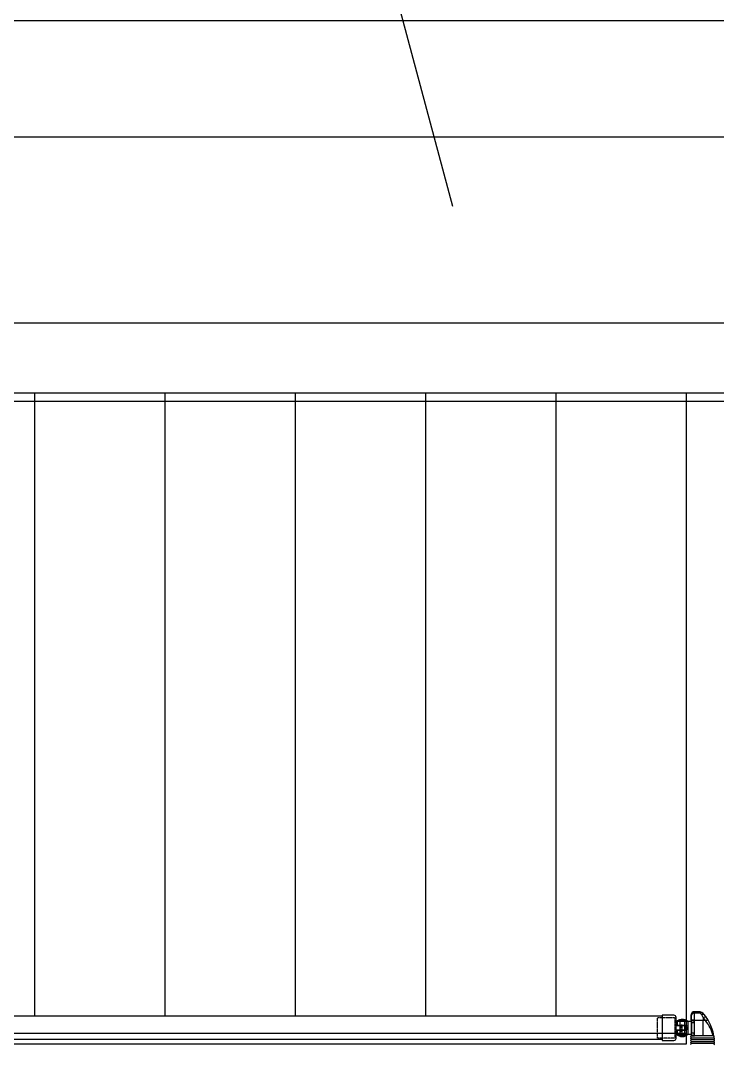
# Model space of a CAD drawing. Header units: millimetres. Extents: x -38475 to 94728, y -31127 to 90245.
# Drawn here: x 70475 to 71973, y 21594 to 23795 of the extents above; entities that cross this region are included whole.
import ezdxf

# ---------------------------------------------------------------- set-up
doc = ezdxf.new("R2010")
doc.units = ezdxf.units.MM
doc.linetypes.add('xr_plan$0$AXR-B3F$0$HIDDEN', pattern=[0.375, 0.25, -0.125])
doc.layers.add('e-plan', color=9, linetype='Continuous')

# ---------------------------------------------------------------- blocks, each defined once
blk = doc.blocks.new('xr_plan$0$AXR-B3F$0$A$C4A476E5C')
at = {"layer": 'e-plan'}
for points in [[(-8.5, 14.5), (22.5, 14.5), (22.5, 5.2), (4.5, 5.2), (4.5, -5.2), (22.5, -5.2), (22.5, -14.5), (-8.5, -14.5), (-8.5, -17), (-12.5, -17), (-12.5, -10.5), (-7.5, -10.5), (-7.5, 0), (-7.5, 10.5), (-12.5, 10.5), (-12.5, 17), (-8.5, 17), (-8.5, 14.5), (-8.5, 17)], [(0, -14.5), (0, 14.5)], [(22.8, 14.5), (1.2, 14.5)], [(4.5, 5), (25.5, 5)], [(22.8, -14.5), (1.2, -14.5)], [(25.5, -5), (4.5, -5)]]:
    blk.add_lwpolyline(points, dxfattribs=at)
for points in [[(22.8, 14.5), (22.8, 14.7, 0.414214), (21.5, 16), (2.5, 16, 0.414214), (1.2, 14.7), (1.2, 14.5)], [(20.2, 16, 0.306902), (19.4, 17.2, 0.108318), (12, 18.5, 0.10812), (4.6, 17.2, 0.306686), (3.8, 16)], [(22.8, -14.5), (22.8, -14.7, -0.414214), (21.5, -16), (2.5, -16, -0.414214), (1.2, -14.7), (1.2, -14.5)], [(20.2, -16, -0.306902), (19.4, -17.2, -0.108318), (12, -18.5, -0.10812), (4.6, -17.2, -0.306686), (3.8, -16)]]:
    blk.add_lwpolyline(points, format="xyb", dxfattribs=at)
at = {"layer": 'e-plan', "linetype": 'xr_plan$0$AXR-B3F$0$HIDDEN', "ltscale": 0.08}
for points in [[(4.5, -5), (2.7, -5), (2.7, 5), (4.5, 5)], [(7, 5.2), (7, 14.5)], [(7, -5), (7, 5)], [(17, 5.2), (17, 14.5)], [(17, -5), (17, 5)], [(7, -14.5), (7, -5.2)], [(17, -14.5), (17, -5.2)]]:
    blk.add_lwpolyline(points, dxfattribs=at)
blk.add_lwpolyline([(7, -5.5), (7.6, -5.5), (7.6, 12.2, -0.414214), (8.9, 13.5), (10.7, 13.5, -0.414214), (12, 12.2), (12, -5.5), (14.3, -5.5), (14.3, 12.2, -0.414214), (15.6, 13.5), (17, 13.5)], format="xyb", dxfattribs=at)
blk = doc.blocks.new('xr_plan$0$AXR-B3F$0$A$C60F43BED')
at = {"layer": 'e-plan'}
blk.add_lwpolyline([(-10.1, 27), (-35.6, 27, 0.414214), (-40.1, 22.5), (-40.1, -22.5, 0.414214), (-35.6, -27), (-10.1, -27)], format="xyb", dxfattribs=at)
blk.add_lwpolyline([(-10.1, -27), (-10.1, 27)], dxfattribs=at)
at = {"layer": 'e-plan', "linetype": 'xr_plan$0$AXR-B3F$0$HIDDEN', "ltscale": 0.08}
for points in [[(-10.1, -22), (-37.5, -22), (-37.5, 22), (-10.1, 22)], [(-10.1, 22), (0, 22), (0, -22), (-10.1, -22)]]:
    blk.add_lwpolyline(points, dxfattribs=at)
blk = doc.blocks.new('Xref-지하2층')
at = {"layer": 'e-plan', "linetype": 'Continuous'}
for p, q in [((51800, 35700), (79000, 35700)), ((71500, 35450), (77000, 35450)), ((71500, 35050), (77000, 35050)), ((71500, 34900), (77000, 34900)), ((74030, 34900), (74030, 33559.9)), ((74310, 34900), (74310, 33559.9)), ((74590, 34900), (74590, 33559.9)), ((74870, 34900), (74870, 33559.9)), ((75150, 34900), (75150, 33559.9)), ((75430, 34900), (75430, 33500)), ((70950, 34882), (77000, 34882)), ((75448.2, 33569.6), (75448.4, 33569.4)), ((75448.2, 33569.6), (75456.2, 33569.6)), ((75456.2, 33569.4), (75448.4, 33569.4)), ((75459.9, 33566.6), (75448.4, 33566.6)), ((75441.2, 33562.6), (75441.2, 33517.5)), ((75441.4, 33562.4), (75441.2, 33562.6)), ((75467.2, 33550.5), (75448.5, 33550.5)), ((75430, 33522.5), (72630, 33522.5)), ((75430, 33522.5), (72630, 33522.5)), ((75430, 33500), (72630, 33500)), ((75430, 33500), (72630, 33500))]:
    blk.add_line(p, q, dxfattribs=at)
at = {"layer": 'e-plan'}
blk.add_line((75430, 33551.2), (75430, 33522.5), dxfattribs=at)
for points in [[(74929, 35300), (73784, 39573.2), (73530.4, 39505.3), (73969.6, 39894.7), (73716, 39826.8), (72571, 44100)], [(75378.5, 33559.9), (73802, 33559.9)], [(75378.5, 33509.9), (73780.3, 33509.9)]]:
    blk.add_lwpolyline(points, dxfattribs=at)
at = {"layer": 'e-plan', "linetype": 'Continuous'}
for points in [[(75448.2, 33569.6, 0), (75447.9, 33569.6, 0), (75447.7, 33569.6, 0), (75447.5, 33569.6, 0), (75447.3, 33569.6, 0), (75447.1, 33569.5, 0), (75446.8, 33569.5, 0), (75446.6, 33569.5, 0), (75446.4, 33569.4, 0), (75446.2, 33569.4, 0), (75446, 33569.3, 0), (75445.8, 33569.2, 0), (75445.6, 33569.1, 0), (75445.4, 33569.1, 0), (75445.2, 33569, 0), (75445, 33568.9, 0), (75444.8, 33568.8, 0), (75444.6, 33568.7, 0), (75444.4, 33568.5, 0), (75444.2, 33568.4, 0), (75444, 33568.3, 0), (75443.9, 33568.2, 0), (75443.7, 33568, 0), (75443.5, 33567.9, 0), (75443.4, 33567.7, 0), (75443.2, 33567.6, 0), (75443, 33567.4, 0), (75442.9, 33567.3, 0), (75442.8, 33567.1, 0), (75442.6, 33566.9, 0), (75442.5, 33566.7, 0), (75442.4, 33566.6, 0), (75442.2, 33566.4, 0), (75442.1, 33566.2, 0), (75442, 33566, 0), (75441.9, 33565.8, 0), (75441.8, 33565.6, 0), (75441.7, 33565.4, 0), (75441.6, 33565.2, 0), (75441.6, 33565, 0), (75441.5, 33564.8, 0), (75441.4, 33564.6, 0), (75441.4, 33564.4, 0), (75441.3, 33564.2, 0), (75441.3, 33563.9, 0), (75441.2, 33563.7, 0), (75441.2, 33563.5, 0), (75441.2, 33563.3, 0), (75441.2, 33563.1, 0), (75441.2, 33562.9, 0)], [(75448.4, 33566.6, 0), (75448.2, 33566.6, 0), (75448, 33566.6, 0), (75447.7, 33566.6, 0), (75447.5, 33566.5, 0), (75447.3, 33566.5, 0), (75447.1, 33566.5, 0), (75446.9, 33566.5, 0), (75446.7, 33566.4, 0), (75446.4, 33566.4, 0), (75446.2, 33566.3, 0), (75446, 33566.3, 0), (75445.8, 33566.2, 0), (75445.6, 33566.2, 0), (75445.4, 33566.1, 0), (75445.2, 33566, 0), (75445, 33565.9, 0), (75444.8, 33565.9, 0), (75444.7, 33565.8, 0), (75444.5, 33565.7, 0), (75444.3, 33565.6, 0), (75444.1, 33565.5, 0), (75443.9, 33565.4, 0), (75443.8, 33565.3, 0), (75443.6, 33565.2, 0), (75443.5, 33565.1, 0), (75443.3, 33565, 0), (75443.2, 33564.9, 0), (75443, 33564.7, 0), (75442.9, 33564.6, 0), (75442.7, 33564.5, 0), (75442.6, 33564.4, 0), (75442.5, 33564.2, 0), (75442.4, 33564.1, 0), (75442.3, 33564, 0), (75442.2, 33563.8, 0), (75442.1, 33563.7, 0), (75442, 33563.5, 0), (75441.9, 33563.4, 0), (75441.8, 33563.3, 0), (75441.7, 33563.1, 0), (75441.7, 33563, 0), (75441.6, 33562.8, 0), (75441.6, 33562.7, 0), (75441.5, 33562.5, 0), (75441.5, 33562.3, 0), (75441.4, 33562.2, 0), (75441.4, 33562, 0), (75441.4, 33561.9, 0), (75441.4, 33561.7, 0)], [(75448.4, 33566.6, 0), (75448.4, 33566.7, 0), (75448.4, 33566.8, 0), (75448.4, 33566.9, 0), (75448.4, 33567, 0), (75448.4, 33567.1, 0), (75448.4, 33567.2, 0), (75448.4, 33567.3, 0), (75448.4, 33567.4, 0), (75448.4, 33567.5, 0), (75448.4, 33567.6, 0), (75448.4, 33567.6, 0), (75448.4, 33567.7, 0), (75448.4, 33567.8, 0), (75448.4, 33567.9, 0), (75448.4, 33568, 0), (75448.4, 33568.1, 0), (75448.4, 33568.1, 0), (75448.4, 33568.2, 0), (75448.4, 33568.3, 0), (75448.4, 33568.3, 0), (75448.4, 33568.4, 0), (75448.4, 33568.5, 0), (75448.4, 33568.5, 0), (75448.4, 33568.6, 0), (75448.4, 33568.7, 0), (75448.4, 33568.7, 0), (75448.4, 33568.8, 0), (75448.4, 33568.8, 0), (75448.4, 33568.9, 0), (75448.4, 33568.9, 0), (75448.4, 33569, 0), (75448.4, 33569, 0), (75448.4, 33569.1, 0), (75448.4, 33569.1, 0), (75448.4, 33569.1, 0), (75448.4, 33569.2, 0), (75448.4, 33569.2, 0), (75448.4, 33569.2, 0), (75448.4, 33569.3, 0), (75448.4, 33569.3, 0), (75448.4, 33569.3, 0), (75448.4, 33569.3, 0), (75448.4, 33569.3, 0), (75448.4, 33569.4, 0), (75448.4, 33569.4, 0), (75448.4, 33569.4, 0), (75448.4, 33569.4, 0), (75448.4, 33569.4, 0), (75448.4, 33569.4, 0)], [(75448.5, 33550.5, 0), (75448.5, 33550.9, 0), (75448.5, 33551.2, 0), (75448.5, 33551.6, 0), (75448.5, 33552, 0), (75448.5, 33552.3, 0), (75448.5, 33552.7, 0), (75448.5, 33553, 0), (75448.5, 33553.4, 0), (75448.5, 33553.7, 0), (75448.5, 33554.1, 0), (75448.4, 33554.4, 0), (75448.4, 33554.8, 0), (75448.4, 33555.1, 0), (75448.4, 33555.5, 0), (75448.4, 33555.8, 0), (75448.4, 33556.2, 0), (75448.4, 33556.5, 0), (75448.4, 33556.8, 0), (75448.4, 33557.2, 0), (75448.4, 33557.5, 0), (75448.4, 33557.8, 0), (75448.4, 33558.2, 0), (75448.4, 33558.5, 0), (75448.4, 33558.8, 0), (75448.4, 33559.2, 0), (75448.4, 33559.5, 0), (75448.4, 33559.8, 0), (75448.4, 33560.1, 0), (75448.4, 33560.4, 0), (75448.4, 33560.7, 0), (75448.4, 33561.1, 0), (75448.4, 33561.4, 0), (75448.4, 33561.7, 0), (75448.4, 33562, 0), (75448.4, 33562.3, 0), (75448.4, 33562.6, 0), (75448.4, 33562.9, 0), (75448.4, 33563.2, 0), (75448.4, 33563.5, 0), (75448.4, 33563.8, 0), (75448.4, 33564.1, 0), (75448.4, 33564.4, 0), (75448.4, 33564.6, 0), (75448.4, 33564.9, 0), (75448.4, 33565.2, 0), (75448.4, 33565.5, 0), (75448.4, 33565.8, 0), (75448.4, 33566, 0), (75448.4, 33566.3, 0)], [(75462.8, 33568, 0), (75462.7, 33568.1, 0), (75462.7, 33568.1, 0), (75462.7, 33568.1, 0), (75462.6, 33568.1, 0), (75462.6, 33568.1, 0), (75462.5, 33568.1, 0), (75462.5, 33568.1, 0), (75462.4, 33568.1, 0), (75462.4, 33568.1, 0), (75462.3, 33568.1, 0), (75462.3, 33568.1, 0), (75462.2, 33568.1, 0), (75462.2, 33568.1, 0), (75462.1, 33568.1, 0), (75462.1, 33568.1, 0), (75462, 33568.1, 0), (75462, 33568.1, 0), (75461.9, 33568, 0), (75461.8, 33568, 0), (75461.8, 33568, 0), (75461.7, 33568, 0), (75461.7, 33568, 0), (75461.6, 33567.9, 0), (75461.6, 33567.9, 0), (75461.5, 33567.9, 0), (75461.4, 33567.8, 0), (75461.4, 33567.8, 0), (75461.3, 33567.8, 0), (75461.3, 33567.7, 0), (75461.2, 33567.7, 0), (75461.1, 33567.7, 0), (75461.1, 33567.6, 0), (75461, 33567.6, 0), (75461, 33567.5, 0), (75460.9, 33567.5, 0), (75460.8, 33567.4, 0), (75460.8, 33567.4, 0), (75460.7, 33567.3, 0), (75460.6, 33567.3, 0), (75460.6, 33567.2, 0), (75460.5, 33567.2, 0), (75460.5, 33567.1, 0), (75460.4, 33567, 0), (75460.3, 33567, 0), (75460.3, 33566.9, 0), (75460.2, 33566.9, 0), (75460.1, 33566.8, 0), (75460.1, 33566.7, 0), (75460, 33566.6, 0)], [(75469.4, 33562.9, 0), (75469.3, 33563, 0), (75469.3, 33563, 0), (75469.2, 33563.1, 0), (75469.1, 33563.2, 0), (75469.1, 33563.2, 0), (75469, 33563.3, 0), (75468.9, 33563.3, 0), (75468.8, 33563.4, 0), (75468.8, 33563.4, 0), (75468.7, 33563.5, 0), (75468.6, 33563.5, 0), (75468.5, 33563.6, 0), (75468.4, 33563.6, 0), (75468.3, 33563.6, 0), (75468.2, 33563.7, 0), (75468.1, 33563.7, 0), (75468, 33563.7, 0), (75467.9, 33563.7, 0), (75467.8, 33563.8, 0), (75467.7, 33563.8, 0), (75467.6, 33563.8, 0), (75467.5, 33563.8, 0), (75467.4, 33563.8, 0), (75467.2, 33563.8, 0), (75467.1, 33563.8, 0), (75467, 33563.8, 0), (75466.9, 33563.8, 0), (75466.7, 33563.8, 0), (75466.6, 33563.8, 0), (75466.5, 33563.8, 0), (75466.4, 33563.8, 0), (75466.2, 33563.8, 0), (75466.1, 33563.8, 0), (75466, 33563.7, 0), (75465.8, 33563.7, 0), (75465.7, 33563.7, 0), (75465.6, 33563.7, 0), (75465.4, 33563.6, 0), (75465.3, 33563.6, 0), (75465.1, 33563.5, 0), (75465, 33563.5, 0), (75464.9, 33563.5, 0), (75464.7, 33563.4, 0), (75464.6, 33563.4, 0), (75464.4, 33563.3, 0), (75464.3, 33563.2, 0), (75464.1, 33563.2, 0), (75464, 33563.1, 0), (75463.9, 33563.1, 0)], [(75441.4, 33561.6, 0), (75441.4, 33561.6, 0), (75441.4, 33561.6, 0), (75441.4, 33561.7, 0), (75441.4, 33561.7, 0), (75441.4, 33561.7, 0), (75441.4, 33561.7, 0), (75441.4, 33561.8, 0), (75441.4, 33561.8, 0), (75441.4, 33561.8, 0), (75441.4, 33561.9, 0), (75441.4, 33561.9, 0), (75441.4, 33561.9, 0), (75441.4, 33561.9, 0), (75441.4, 33562, 0), (75441.4, 33562, 0), (75441.4, 33562, 0), (75441.4, 33562, 0), (75441.4, 33562.1, 0), (75441.4, 33562.1, 0), (75441.4, 33562.1, 0), (75441.4, 33562.1, 0), (75441.4, 33562.1, 0), (75441.4, 33562.2, 0), (75441.4, 33562.2, 0), (75441.4, 33562.2, 0), (75441.4, 33562.2, 0), (75441.4, 33562.2, 0), (75441.4, 33562.2, 0), (75441.4, 33562.3, 0), (75441.4, 33562.3, 0), (75441.4, 33562.3, 0), (75441.4, 33562.3, 0), (75441.4, 33562.3, 0), (75441.4, 33562.3, 0), (75441.4, 33562.3, 0), (75441.4, 33562.3, 0), (75441.4, 33562.4, 0), (75441.4, 33562.4, 0), (75441.4, 33562.4, 0), (75441.4, 33562.4, 0), (75441.4, 33562.4, 0), (75441.4, 33562.4, 0), (75441.4, 33562.4, 0), (75441.4, 33562.4, 0), (75441.4, 33562.4, 0), (75441.4, 33562.4, 0), (75441.4, 33562.4, 0), (75441.4, 33562.4, 0), (75441.4, 33562.4, 0)], [(75441.5, 33548.3, 0), (75441.5, 33548.6, 0), (75441.5, 33548.9, 0), (75441.5, 33549.2, 0), (75441.5, 33549.5, 0), (75441.5, 33549.8, 0), (75441.5, 33550.1, 0), (75441.5, 33550.4, 0), (75441.5, 33550.7, 0), (75441.5, 33551, 0), (75441.5, 33551.3, 0), (75441.4, 33551.5, 0), (75441.4, 33551.8, 0), (75441.4, 33552.1, 0), (75441.4, 33552.4, 0), (75441.4, 33552.7, 0), (75441.4, 33553, 0), (75441.4, 33553.2, 0), (75441.4, 33553.5, 0), (75441.4, 33553.8, 0), (75441.4, 33554.1, 0), (75441.4, 33554.4, 0), (75441.4, 33554.6, 0), (75441.4, 33554.9, 0), (75441.4, 33555.2, 0), (75441.4, 33555.4, 0), (75441.4, 33555.7, 0), (75441.4, 33556, 0), (75441.4, 33556.2, 0), (75441.4, 33556.5, 0), (75441.4, 33556.8, 0), (75441.4, 33557, 0), (75441.4, 33557.3, 0), (75441.4, 33557.5, 0), (75441.4, 33557.8, 0), (75441.4, 33558, 0), (75441.4, 33558.3, 0), (75441.4, 33558.5, 0), (75441.4, 33558.8, 0), (75441.4, 33559, 0), (75441.4, 33559.3, 0), (75441.4, 33559.5, 0), (75441.4, 33559.7, 0), (75441.4, 33560, 0), (75441.4, 33560.2, 0), (75441.4, 33560.4, 0), (75441.4, 33560.7, 0), (75441.4, 33560.9, 0), (75441.4, 33561.1, 0), (75441.4, 33561.3, 0)], [(75448.5, 33550.5, 0), (75448.2, 33550.5, 0), (75448, 33550.5, 0), (75447.8, 33550.5, 0), (75447.6, 33550.5, 0), (75447.4, 33550.5, 0), (75447.2, 33550.5, 0), (75446.9, 33550.5, 0), (75446.7, 33550.4, 0), (75446.5, 33550.4, 0), (75446.3, 33550.4, 0), (75446.1, 33550.4, 0), (75445.9, 33550.4, 0), (75445.7, 33550.3, 0), (75445.5, 33550.3, 0), (75445.3, 33550.3, 0), (75445.1, 33550.2, 0), (75444.9, 33550.2, 0), (75444.7, 33550.2, 0), (75444.5, 33550.1, 0), (75444.4, 33550.1, 0), (75444.2, 33550, 0), (75444, 33550, 0), (75443.9, 33550, 0), (75443.7, 33549.9, 0), (75443.5, 33549.9, 0), (75443.4, 33549.8, 0), (75443.2, 33549.8, 0), (75443.1, 33549.7, 0), (75442.9, 33549.7, 0), (75442.8, 33549.6, 0), (75442.7, 33549.5, 0), (75442.6, 33549.5, 0), (75442.5, 33549.4, 0), (75442.3, 33549.4, 0), (75442.2, 33549.3, 0), (75442.1, 33549.2, 0), (75442.1, 33549.2, 0), (75442, 33549.1, 0), (75441.9, 33549.1, 0), (75441.8, 33549, 0), (75441.8, 33548.9, 0), (75441.7, 33548.9, 0), (75441.6, 33548.8, 0), (75441.6, 33548.7, 0), (75441.6, 33548.7, 0), (75441.5, 33548.6, 0), (75441.5, 33548.5, 0), (75441.5, 33548.5, 0), (75441.5, 33548.4, 0)], [(75441.5, 33517.6, 0), (75441.5, 33518.2, 0), (75441.5, 33518.8, 0), (75441.5, 33519.5, 0), (75441.5, 33520.1, 0), (75441.5, 33520.7, 0), (75441.5, 33521.3, 0), (75441.5, 33522, 0), (75441.5, 33522.6, 0), (75441.5, 33523.2, 0), (75441.5, 33523.8, 0), (75441.5, 33524.4, 0), (75441.5, 33525.1, 0), (75441.5, 33525.7, 0), (75441.5, 33526.3, 0), (75441.5, 33526.9, 0), (75441.5, 33527.6, 0), (75441.5, 33528.2, 0), (75441.5, 33528.8, 0), (75441.5, 33529.4, 0), (75441.5, 33530, 0), (75441.5, 33530.7, 0), (75441.5, 33531.3, 0), (75441.5, 33531.9, 0), (75441.5, 33532.5, 0), (75441.5, 33533.1, 0), (75441.5, 33533.7, 0), (75441.5, 33534.3, 0), (75441.5, 33535, 0), (75441.5, 33535.6, 0), (75441.5, 33536.2, 0), (75441.5, 33536.8, 0), (75441.5, 33537.4, 0), (75441.5, 33538, 0), (75441.5, 33538.6, 0), (75441.5, 33539.2, 0), (75441.5, 33539.9, 0), (75441.5, 33540.5, 0), (75441.5, 33541.1, 0), (75441.5, 33541.7, 0), (75441.5, 33542.3, 0), (75441.5, 33542.9, 0), (75441.5, 33543.5, 0), (75441.5, 33544.1, 0), (75441.5, 33544.7, 0), (75441.5, 33545.3, 0), (75441.5, 33545.9, 0), (75441.5, 33546.5, 0), (75441.5, 33547.1, 0), (75441.5, 33547.7, 0)], [(75448.5, 33517.8, 0), (75448.5, 33518.4, 0), (75448.5, 33519.1, 0), (75448.5, 33519.8, 0), (75448.5, 33520.4, 0), (75448.5, 33521.1, 0), (75448.5, 33521.8, 0), (75448.5, 33522.4, 0), (75448.5, 33523.1, 0), (75448.5, 33523.7, 0), (75448.5, 33524.4, 0), (75448.5, 33525.1, 0), (75448.5, 33525.7, 0), (75448.5, 33526.4, 0), (75448.5, 33527.1, 0), (75448.5, 33527.7, 0), (75448.5, 33528.4, 0), (75448.5, 33529.1, 0), (75448.5, 33529.7, 0), (75448.5, 33530.4, 0), (75448.5, 33531, 0), (75448.5, 33531.7, 0), (75448.5, 33532.4, 0), (75448.5, 33533, 0), (75448.5, 33533.7, 0), (75448.5, 33534.3, 0), (75448.5, 33535, 0), (75448.5, 33535.6, 0), (75448.5, 33536.3, 0), (75448.5, 33536.9, 0), (75448.5, 33537.6, 0), (75448.5, 33538.3, 0), (75448.5, 33538.9, 0), (75448.5, 33539.6, 0), (75448.5, 33540.2, 0), (75448.5, 33540.9, 0), (75448.5, 33541.5, 0), (75448.5, 33542.2, 0), (75448.5, 33542.8, 0), (75448.5, 33543.4, 0), (75448.5, 33544.1, 0), (75448.5, 33544.7, 0), (75448.5, 33545.4, 0), (75448.5, 33546, 0), (75448.5, 33546.7, 0), (75448.5, 33547.3, 0), (75448.5, 33548, 0), (75448.5, 33548.6, 0), (75448.5, 33549.2, 0), (75448.5, 33549.9, 0)]]:
    blk.add_polyline3d(points, dxfattribs=at)
at = {"layer": 'e-plan', "linetype": 'Continuous', "extrusion": (0.008726, -0.008726, 0.999924)}
blk.add_arc((75445.3, 33567.1, 366.2), 7, 90.0044, 180, dxfattribs=at)
at = {"layer": 'e-plan', "linetype": 'Continuous'}
for centre, radius, start, end in [((75456.2, 33552.6), 17, 37.8193, 90), ((75388.5, 33500.1), 102.6, 9.7897, 37.8193)]:
    blk.add_arc(centre, radius, start, end, dxfattribs=at)
at = {"layer": 'e-plan', "linetype": 'Continuous', "extrusion": (-1.22465e-32, 1e-16, -1)}
for centre in [(-75443.1, 33515.6), (-75443.1, 33511.7), (-75443.1, 33507.9), (-75443.1, 33504), (-75443.1, 33500.1)]:
    blk.add_arc(centre, 2.75, 315.2805, 44.7195, dxfattribs=at)
at = {"layer": 'e-plan', "linetype": 'Continuous'}
for points in [[(75456.2, 33569.6), (75456.2, 33569.6), (75456.2, 33569.5), (75456.2, 33569.4)], [(75459.9, 33566.6), (75458.8, 33568.4), (75457.5, 33569.4), (75456.2, 33569.4)], [(75456.2, 33569.4), (75458.4, 33569.4), (75460.7, 33569), (75462.8, 33568)], [(75463.7, 33563), (75462.8, 33564.4), (75461.6, 33565.7), (75459.9, 33566.6)], [(75462.8, 33568), (75465.5, 33566.9), (75467.7, 33565.1), (75469.4, 33562.9)], [(75467.2, 33557.1), (75466, 33559.2), (75464.9, 33561.1), (75463.7, 33563)], [(75467.2, 33557.1), (75467.2, 33555), (75467.2, 33552.8), (75467.2, 33550.5)], [(75472, 33550.4), (75470.5, 33552.7), (75468.8, 33555), (75467.2, 33557.1)], [(75467.2, 33517.8), (75467.2, 33528.9), (75467.2, 33539.9), (75467.2, 33550.5)], [(75472, 33550.4), (75470.4, 33550.5), (75468.8, 33550.5), (75467.2, 33550.5)], [(75469.6, 33563.1), (75469.5, 33563), (75469.5, 33562.9), (75469.4, 33562.9)], [(75469.4, 33562.9), (75470.7, 33561.3), (75471.9, 33559.5), (75473.2, 33557.7)], [(75473.2, 33557.7), (75474.4, 33555.8), (75475.7, 33553.8), (75476.9, 33551.8)]]:
    blk.add_open_spline(points, degree=3, dxfattribs=at)
for points, knots in [([(75467.2, 33557.1), (75468.5, 33557.8), (75469.9, 33558.2), (75472, 33558.4), (75472.8, 33558.2), (75473.2, 33557.7)], [0, 0, 0, 0, 0.5, 0.5, 1, 1, 1, 1]), ([(75472, 33550.4), (75473.3, 33551), (75474.4, 33551.5), (75476.2, 33552), (75476.7, 33552), (75476.9, 33551.8)], [0, 0, 0, 0, 0.5, 0.5, 1, 1, 1, 1]), ([(75488.1, 33517.7), (75486.7, 33523.5), (75484.6, 33529.2), (75479.1, 33540.3), (75475.8, 33545.5), (75472, 33550.4)], [0, 0, 0, 0, 0.5, 0.5, 1, 1, 1, 1]), ([(75476.9, 33551.8), (75479.9, 33546.5), (75482.5, 33541), (75486.7, 33529.5), (75488.3, 33523.6), (75489.4, 33517.6)], [0, 0, 0, 0, 0.5, 0.5, 1, 1, 1, 1]), ([(75441.5, 33517.6), (75441.5, 33517.6), (75441.5, 33517.6), (75441.5, 33517.6), (75441.5, 33517.6), (75441.5, 33517.6), (75441.4, 33517.6), (75441.4, 33517.5), (75441.4, 33517.5), (75441.3, 33517.5), (75441.2, 33517.5), (75441.2, 33517.5)], [0, 0, 0, 0, 0.0625, 0.0625, 0.125, 0.125, 0.25, 0.25, 0.5, 0.5, 1, 1, 1, 1]), ([(75441.2, 33513.7), (75441.3, 33513.7), (75441.4, 33513.7), (75441.5, 33513.7), (75441.5, 33513.7), (75441.4, 33513.7), (75442.3, 33513.7), (75445.2, 33513.7), (75448, 33513.7), (75450.8, 33513.7), (75455.7, 33513.7), (75461.3, 33513.7), (75466.9, 33513.7), (75472.6, 33513.7), (75479.3, 33513.7), (75484.4, 33513.7), (75487.1, 33513.7), (75488.1, 33513.7), (75488.8, 33513.7), (75489.3, 33513.7), (75489.5, 33513.7), (75489.4, 33513.7), (75489.5, 33513.7), (75489.5, 33513.7), (75489.6, 33513.7), (75489.6, 33513.7), (75489.7, 33513.7)], [0, 0, 0, 0, 0.25, 0.28125, 0.296875, 0.3125, 0.34375, 0.375, 0.390625, 0.40625, 0.4375, 0.5, 0.53125, 0.5625, 0.625, 0.6875, 0.703125, 0.71875, 0.726563, 0.734375, 0.75, 0.765625, 0.78125, 0.8125, 0.875, 1, 1, 1, 1]), ([(75441.2, 33509.8), (75441.3, 33509.8), (75441.4, 33509.8), (75441.5, 33509.8), (75441.5, 33509.8), (75441.4, 33509.8), (75442.3, 33509.8), (75445.2, 33509.8), (75448, 33509.8), (75450.8, 33509.8), (75455.7, 33509.8), (75461.3, 33509.8), (75466.9, 33509.8), (75472.6, 33509.8), (75479.3, 33509.8), (75484.4, 33509.8), (75487.1, 33509.8), (75488.1, 33509.8), (75488.8, 33509.8), (75489.3, 33509.8), (75489.5, 33509.8), (75489.4, 33509.8), (75489.5, 33509.8), (75489.5, 33509.8), (75489.6, 33509.8), (75489.6, 33509.8), (75489.7, 33509.8)], [0, 0, 0, 0, 0.25, 0.28125, 0.296875, 0.3125, 0.34375, 0.375, 0.390625, 0.40625, 0.4375, 0.5, 0.53125, 0.5625, 0.625, 0.6875, 0.703125, 0.71875, 0.726563, 0.734375, 0.75, 0.765625, 0.78125, 0.8125, 0.875, 1, 1, 1, 1]), ([(75441.2, 33505.9), (75441.3, 33505.9), (75441.4, 33505.9), (75441.5, 33505.9), (75441.5, 33505.9), (75441.4, 33505.9), (75442.3, 33505.9), (75445.2, 33505.9), (75448, 33505.9), (75450.8, 33505.9), (75455.7, 33505.9), (75461.3, 33505.9), (75466.9, 33505.9), (75472.6, 33505.9), (75479.3, 33505.9), (75484.4, 33505.9), (75487.1, 33505.9), (75488.1, 33505.9), (75488.8, 33505.9), (75489.3, 33505.9), (75489.5, 33505.9), (75489.4, 33505.9), (75489.5, 33505.9), (75489.5, 33505.9), (75489.6, 33505.9), (75489.6, 33505.9), (75489.7, 33505.9)], [0, 0, 0, 0, 0.25, 0.28125, 0.296875, 0.3125, 0.34375, 0.375, 0.390625, 0.40625, 0.4375, 0.5, 0.53125, 0.5625, 0.625, 0.6875, 0.703125, 0.71875, 0.726563, 0.734375, 0.75, 0.765625, 0.78125, 0.8125, 0.875, 1, 1, 1, 1]), ([(75441.2, 33502.1), (75441.3, 33502.1), (75441.4, 33502.1), (75441.5, 33502.1), (75441.5, 33502.1), (75441.4, 33502.1), (75442.3, 33502.1), (75445.2, 33502.1), (75448, 33502.1), (75450.8, 33502.1), (75455.7, 33502.1), (75461.3, 33502.1), (75466.9, 33502.1), (75472.6, 33502.1), (75479.3, 33502.1), (75484.4, 33502.1), (75487.1, 33502.1), (75488.1, 33502.1), (75488.8, 33502.1), (75489.3, 33502.1), (75489.5, 33502.1), (75489.4, 33502.1), (75489.5, 33502.1), (75489.5, 33502.1), (75489.6, 33502.1), (75489.6, 33502.1), (75489.7, 33502.1)], [0, 0, 0, 0, 0.25, 0.28125, 0.296875, 0.3125, 0.34375, 0.375, 0.390625, 0.40625, 0.4375, 0.5, 0.53125, 0.5625, 0.625, 0.6875, 0.703125, 0.71875, 0.726563, 0.734375, 0.75, 0.765625, 0.78125, 0.8125, 0.875, 1, 1, 1, 1]), ([(75441.5, 33517.6), (75441.5, 33517.5), (75442.3, 33517.6), (75444.9, 33517.7), (75446.7, 33517.7), (75448.5, 33517.8)], [0, 0, 0, 0, 0.5, 0.5, 1, 1, 1, 1]), ([(75467.2, 33517.8), (75465.4, 33517.8), (75463.6, 33517.8), (75461.7, 33517.7), (75459.5, 33517.7), (75457.3, 33517.7), (75455, 33517.7), (75453.9, 33517.7), (75452.8, 33517.7), (75451.7, 33517.7), (75450.6, 33517.8), (75449.6, 33517.8), (75448.5, 33517.8)], [0, 0, 0, 0, 0.292513, 0.292513, 0.292513, 0.650866, 0.650866, 0.650866, 0.830042, 0.830042, 0.830042, 1, 1, 1, 1]), ([(75488.1, 33517.7), (75487, 33517.7), (75485.7, 33517.7), (75482.6, 33517.7), (75480.9, 33517.7), (75475.5, 33517.7), (75471.4, 33517.6), (75467.2, 33517.8)], [0, 0, 0, 0, 0.25, 0.25, 0.5, 0.5, 1, 1, 1, 1]), ([(75488.1, 33517.7), (75488.5, 33517.6), (75488.8, 33517.6), (75489.2, 33517.6), (75489.4, 33517.6), (75489.4, 33517.6)], [0, 0, 0, 0, 0.5, 0.5, 1, 1, 1, 1]), ([(75489.7, 33517.6), (75489.6, 33517.6), (75489.6, 33517.6), (75489.6, 33517.6), (75489.5, 33517.6), (75489.5, 33517.6), (75489.4, 33517.6), (75489.4, 33517.6), (75489.4, 33517.6), (75489.4, 33517.6), (75489.4, 33517.6), (75489.4, 33517.6), (75489.4, 33517.6)], [0, 0, 0, 0, 0.162261, 0.162261, 0.162261, 0.811304, 0.811304, 0.811304, 0.966807, 0.966807, 0.966807, 1, 1, 1, 1]), ([(75489.7, 33513.7), (75489.9, 33513.9), (75490.1, 33514.2), (75490.2, 33514.4), (75490.4, 33514.7), (75490.4, 33515), (75490.5, 33515.3), (75490.5, 33515.6), (75490.5, 33515.9), (75490.4, 33516.2), (75490.3, 33516.5), (75490.2, 33516.8), (75490.1, 33517.1), (75489.9, 33517.3), (75489.8, 33517.4), (75489.7, 33517.6)], [0, 0, 0, 0, 0.213706, 0.213706, 0.213706, 0.427411, 0.427411, 0.427411, 0.641117, 0.641117, 0.641117, 0.854822, 0.854822, 0.854822, 1, 1, 1, 1]), ([(75489.7, 33513.7), (75489.9, 33513.5), (75490.1, 33513.2), (75490.2, 33512.9), (75490.4, 33512.6), (75490.4, 33512.3), (75490.5, 33512), (75490.5, 33511.7), (75490.5, 33511.4), (75490.4, 33511.1), (75490.3, 33510.8), (75490.2, 33510.5), (75490.1, 33510.3), (75490, 33510.1), (75489.8, 33509.9), (75489.7, 33509.8)], [0, 0, 0, 0, 0.216293, 0.216293, 0.216293, 0.432586, 0.432586, 0.432586, 0.648879, 0.648879, 0.648879, 0.865171, 0.865171, 0.865171, 1, 1, 1, 1]), ([(75489.7, 33509.8), (75489.9, 33509.6), (75490.1, 33509.3), (75490.2, 33509.1), (75490.4, 33508.8), (75490.4, 33508.5), (75490.5, 33508.2), (75490.5, 33507.9), (75490.5, 33507.5), (75490.4, 33507.2), (75490.3, 33506.9), (75490.2, 33506.6), (75490.1, 33506.4), (75490, 33506.2), (75489.8, 33506.1), (75489.7, 33505.9)], [0, 0, 0, 0, 0.216293, 0.216293, 0.216293, 0.432586, 0.432586, 0.432586, 0.648879, 0.648879, 0.648879, 0.865171, 0.865171, 0.865171, 1, 1, 1, 1]), ([(75489.7, 33505.9), (75489.9, 33505.7), (75490.1, 33505.5), (75490.2, 33505.2), (75490.4, 33504.9), (75490.4, 33504.6), (75490.5, 33504.3), (75490.5, 33504), (75490.5, 33503.7), (75490.4, 33503.4), (75490.3, 33503.1), (75490.2, 33502.8), (75490.1, 33502.5), (75490, 33502.4), (75489.8, 33502.2), (75489.7, 33502.1)], [0, 0, 0, 0, 0.216293, 0.216293, 0.216293, 0.432586, 0.432586, 0.432586, 0.648879, 0.648879, 0.648879, 0.865171, 0.865171, 0.865171, 1, 1, 1, 1]), ([(75489.7, 33502.1), (75489.9, 33501.8), (75490.1, 33501.6), (75490.2, 33501.3), (75490.4, 33501), (75490.4, 33500.7), (75490.5, 33500.4), (75490.5, 33500.1), (75490.5, 33499.8), (75490.4, 33499.5), (75490.3, 33499.2), (75490.2, 33498.9), (75490.1, 33498.6), (75490, 33498.5), (75489.8, 33498.3), (75489.7, 33498.2)], [0, 0, 0, 0, 0.216293, 0.216293, 0.216293, 0.432586, 0.432586, 0.432586, 0.648879, 0.648879, 0.648879, 0.865171, 0.865171, 0.865171, 1, 1, 1, 1])]:
    blk.add_open_spline(points, degree=3, knots=knots, dxfattribs=at)
at = {"layer": 'e-plan', "rotation": 180}
for name, p in [('xr_plan$0$AXR-B3F$0$A$C60F43BED', (75368.4, 33534.9)), ('xr_plan$0$AXR-B3F$0$A$C4A476E5C', (75434, 33534.9))]:
    blk.add_blockref(name, p, dxfattribs=at)
blk = doc.blocks.new('A$C61602750')
at = {"layer": 'e-plan'}
blk.add_blockref('Xref-지하2층', (-3525, -11905), dxfattribs=at)

msp = doc.modelspace()

# ---------------------------------------------------------------- block references
at = {"layer": 'e-plan'}
msp.add_blockref('A$C61602750', (0, 0), dxfattribs=at)

doc.saveas('drawing.dxf')
